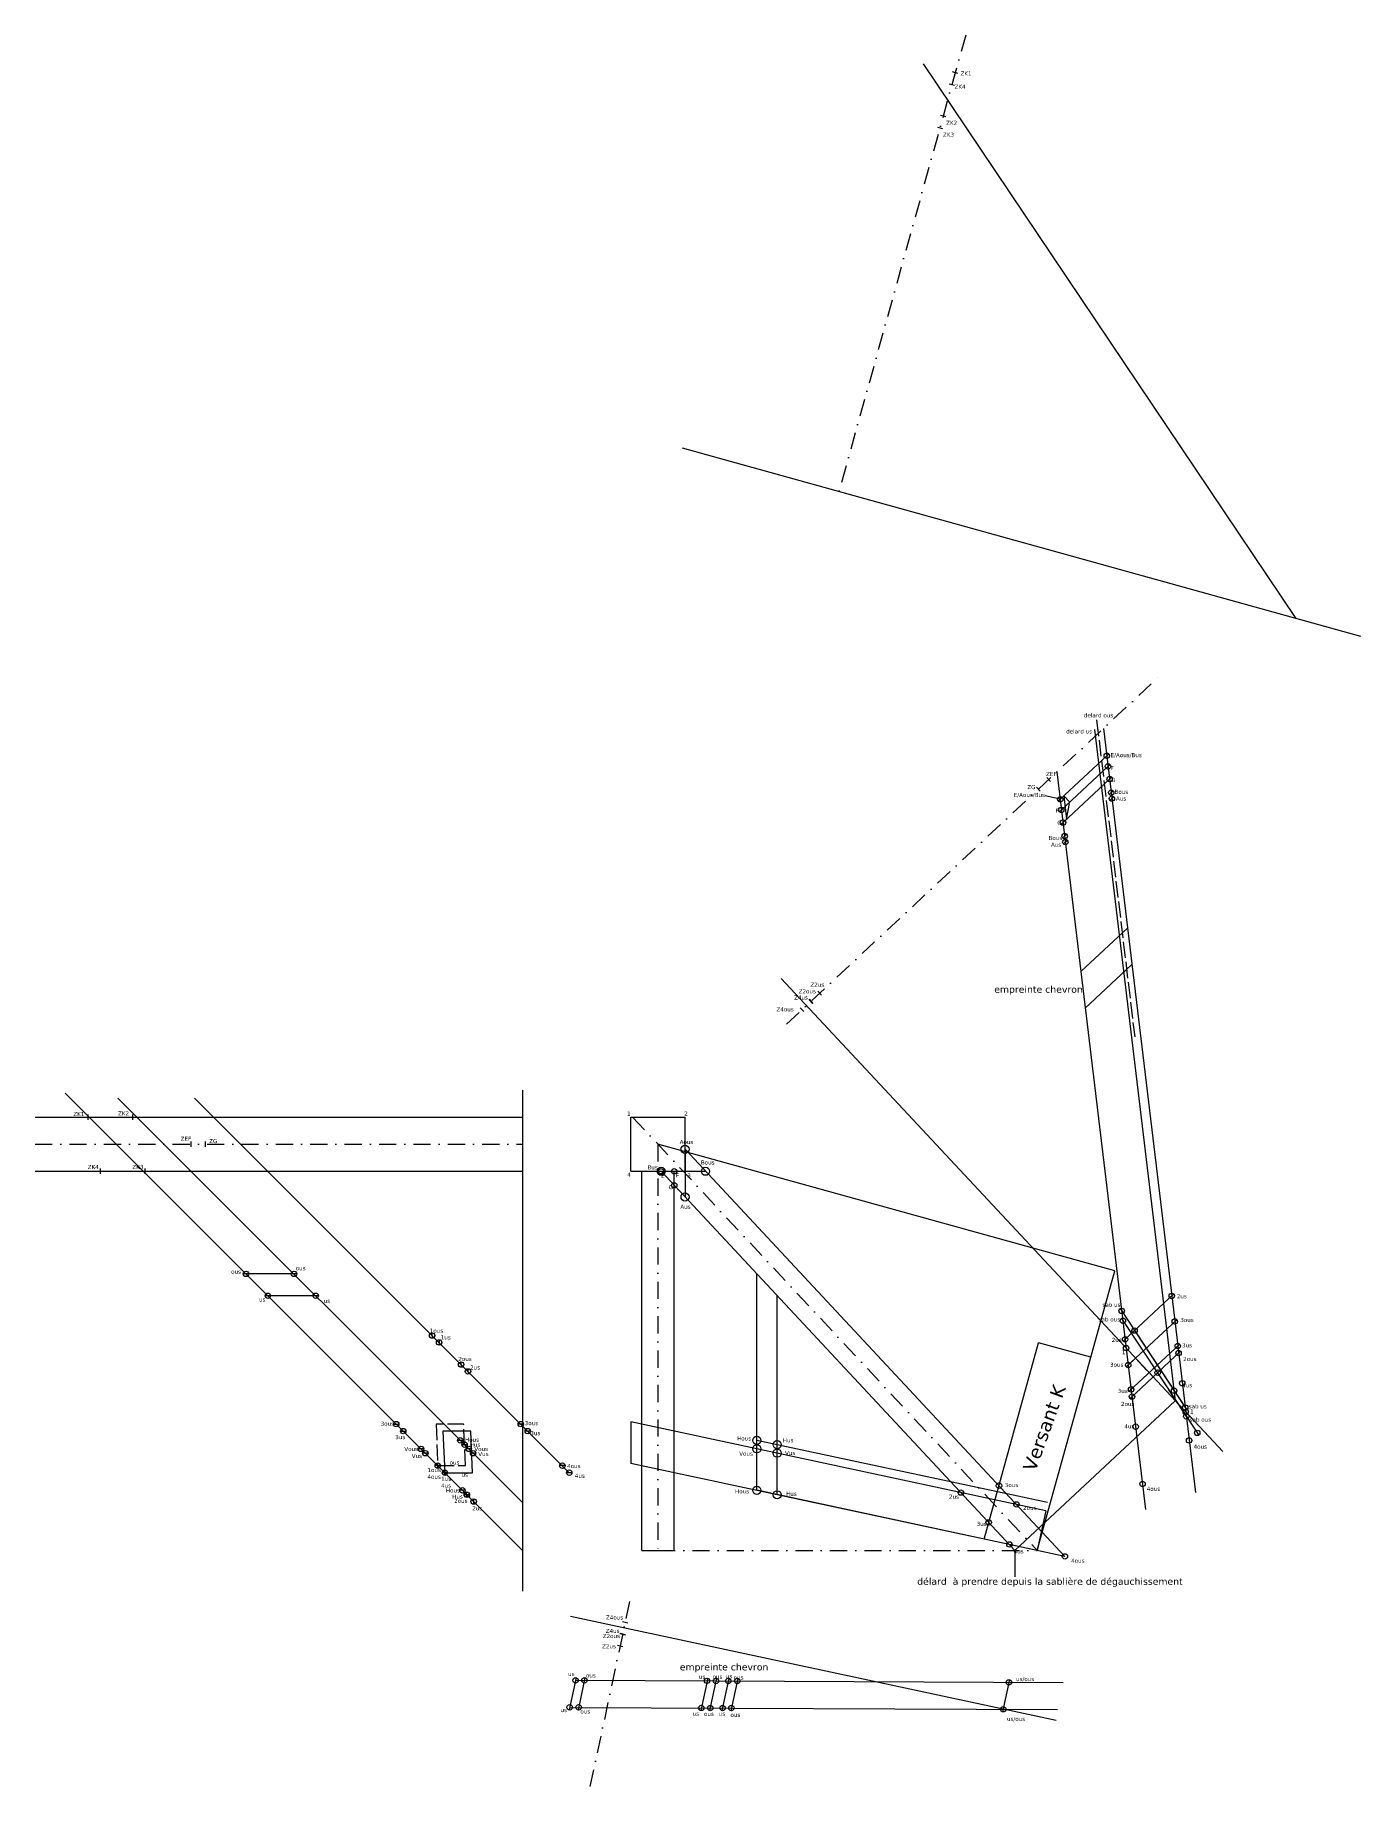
# Model space of a CAD drawing. Header units: millimetres. Extents: x -460 to 519, y -175 to 1119.
import ezdxf

# ---------------------------------------------------------------- set-up
doc = ezdxf.new("R2010")
doc.units = ezdxf.units.MM
doc.linetypes.add('ACAD_ISO02W100', pattern=[15, 12, -3])
doc.linetypes.add('DASHDOT', pattern=[25.4, 12.7, -6.3, 0.1, -6.3])
for name, color, linetype, lineweight, true_color in [('0_vues', 7, 'Continuous', 25, 0xffffff), ('barbe_empanon', 7, 'Continuous', 25, 0xffffff), ('coupe_empanon', 7, 'Continuous', 25, 0xffffff), ('coupe_pied_arêtier', 7, 'Continuous', 25, 0xffffff), ('coupe_pied_arêtier_empreinte', 7, 'Continuous', 25, 0xffffff), ('coupe_sablière', 7, 'Continuous', 25, 0xffffff), ('couronnement_poincon', 7, 'Continuous', 25, 0xffffff), ('délard', 7, 'Continuous', 25, 0xffffff), ('engueulement_arêtier', 7, 'Continuous', 25, 0xffffff), ('entaille_sablière', 7, 'Continuous', 25, 0xffffff), ('repos_arêtier', 7, 'Continuous', 25, 0xffffff)]:
    doc.layers.add(name, color=color, linetype=linetype, lineweight=lineweight, true_color=true_color)
doc.styles.get("Standard").update_dxf_attribs({"font": ''})
doc.styles.add('textstyle0', font='')
doc.styles.add('textstyle1', font='')
doc.styles.add('textstyle10', font='')
doc.styles.add('textstyle100', font='')
doc.styles.add('textstyle101', font='')
doc.styles.add('textstyle102', font='')
doc.styles.add('textstyle103', font='')
doc.styles.add('textstyle104', font='')
doc.styles.add('textstyle105', font='')
doc.styles.add('textstyle106', font='')
doc.styles.add('textstyle107', font='')
doc.styles.add('textstyle108', font='')
doc.styles.add('textstyle109', font='')
doc.styles.add('textstyle11', font='')
doc.styles.add('textstyle110', font='')
doc.styles.add('textstyle111', font='')
doc.styles.add('textstyle112', font='')
doc.styles.add('textstyle113', font='')
doc.styles.add('textstyle114', font='')
doc.styles.add('textstyle115', font='')
doc.styles.add('textstyle116', font='')
doc.styles.add('textstyle117', font='')
doc.styles.add('textstyle118', font='')
doc.styles.add('textstyle12', font='')
doc.styles.add('textstyle13', font='')
doc.styles.add('textstyle14', font='')
doc.styles.add('textstyle15', font='')
doc.styles.add('textstyle16', font='')
doc.styles.add('textstyle17', font='')
doc.styles.add('textstyle18', font='')
doc.styles.add('textstyle19', font='')
doc.styles.add('textstyle2', font='')
doc.styles.add('textstyle20', font='')
doc.styles.add('textstyle21', font='')
doc.styles.add('textstyle22', font='')
doc.styles.add('textstyle23', font='')
doc.styles.add('textstyle24', font='')
doc.styles.add('textstyle25', font='')
doc.styles.add('textstyle26', font='')
doc.styles.add('textstyle27', font='')
doc.styles.add('textstyle28', font='')
doc.styles.add('textstyle29', font='')
doc.styles.add('textstyle3', font='')
doc.styles.add('textstyle30', font='')
doc.styles.add('textstyle31', font='')
doc.styles.add('textstyle32', font='')
doc.styles.add('textstyle33', font='')
doc.styles.add('textstyle34', font='')
doc.styles.add('textstyle35', font='')
doc.styles.add('textstyle36', font='')
doc.styles.add('textstyle37', font='')
doc.styles.add('textstyle38', font='')
doc.styles.add('textstyle39', font='')
doc.styles.add('textstyle4', font='')
doc.styles.add('textstyle40', font='')
doc.styles.add('textstyle41', font='')
doc.styles.add('textstyle42', font='')
doc.styles.add('textstyle43', font='')
doc.styles.add('textstyle44', font='')
doc.styles.add('textstyle45', font='')
doc.styles.add('textstyle46', font='')
doc.styles.add('textstyle47', font='')
doc.styles.add('textstyle48', font='')
doc.styles.add('textstyle49', font='')
doc.styles.add('textstyle5', font='')
doc.styles.add('textstyle50', font='')
doc.styles.add('textstyle51', font='')
doc.styles.add('textstyle52', font='')
doc.styles.add('textstyle53', font='')
doc.styles.add('textstyle54', font='')
doc.styles.add('textstyle55', font='')
doc.styles.add('textstyle56', font='')
doc.styles.add('textstyle57', font='')
doc.styles.add('textstyle58', font='')
doc.styles.add('textstyle59', font='')
doc.styles.add('textstyle6', font='')
doc.styles.add('textstyle60', font='')
doc.styles.add('textstyle61', font='')
doc.styles.add('textstyle62', font='')
doc.styles.add('textstyle63', font='')
doc.styles.add('textstyle64', font='')
doc.styles.add('textstyle65', font='')
doc.styles.add('textstyle66', font='')
doc.styles.add('textstyle67', font='')
doc.styles.add('textstyle68', font='')
doc.styles.add('textstyle69', font='')
doc.styles.add('textstyle7', font='')
doc.styles.add('textstyle70', font='')
doc.styles.add('textstyle71', font='')
doc.styles.add('textstyle72', font='')
doc.styles.add('textstyle73', font='')
doc.styles.add('textstyle74', font='')
doc.styles.add('textstyle75', font='')
doc.styles.add('textstyle76', font='')
doc.styles.add('textstyle77', font='')
doc.styles.add('textstyle78', font='')
doc.styles.add('textstyle79', font='')
doc.styles.add('textstyle8', font='')
doc.styles.add('textstyle80', font='')
doc.styles.add('textstyle81', font='')
doc.styles.add('textstyle82', font='')
doc.styles.add('textstyle83', font='')
doc.styles.add('textstyle84', font='')
doc.styles.add('textstyle85', font='')
doc.styles.add('textstyle86', font='')
doc.styles.add('textstyle87', font='')
doc.styles.add('textstyle88', font='')
doc.styles.add('textstyle89', font='')
doc.styles.add('textstyle9', font='')
doc.styles.add('textstyle90', font='')
doc.styles.add('textstyle91', font='')
doc.styles.add('textstyle92', font='')
doc.styles.add('textstyle93', font='')
doc.styles.add('textstyle94', font='')
doc.styles.add('textstyle95', font='')
doc.styles.add('textstyle96', font='')
doc.styles.add('textstyle97', font='')
doc.styles.add('textstyle98', font='')
doc.styles.add('textstyle99', font='')
doc.styles.get('Standard').set_extended_font_data('txt')
doc.styles.get('textstyle0').set_extended_font_data('DejaVu Sans')
doc.styles.get('textstyle1').set_extended_font_data('DejaVu Sans')
doc.styles.get('textstyle10').set_extended_font_data('DejaVu Sans')
doc.styles.get('textstyle100').set_extended_font_data('DejaVu Sans')
doc.styles.get('textstyle101').set_extended_font_data('DejaVu Sans')
doc.styles.get('textstyle102').set_extended_font_data('DejaVu Sans')
doc.styles.get('textstyle103').set_extended_font_data('DejaVu Sans')
doc.styles.get('textstyle104').set_extended_font_data('DejaVu Sans')
doc.styles.get('textstyle105').set_extended_font_data('DejaVu Sans')
doc.styles.get('textstyle106').set_extended_font_data('DejaVu Sans')
doc.styles.get('textstyle107').set_extended_font_data('DejaVu Sans')
doc.styles.get('textstyle108').set_extended_font_data('DejaVu Sans')
doc.styles.get('textstyle109').set_extended_font_data('DejaVu Sans')
doc.styles.get('textstyle11').set_extended_font_data('DejaVu Sans')
doc.styles.get('textstyle110').set_extended_font_data('DejaVu Sans')
doc.styles.get('textstyle111').set_extended_font_data('DejaVu Sans')
doc.styles.get('textstyle112').set_extended_font_data('DejaVu Sans')
doc.styles.get('textstyle113').set_extended_font_data('DejaVu Sans')
doc.styles.get('textstyle114').set_extended_font_data('DejaVu Sans')
doc.styles.get('textstyle115').set_extended_font_data('DejaVu Sans')
doc.styles.get('textstyle116').set_extended_font_data('DejaVu Sans')
doc.styles.get('textstyle117').set_extended_font_data('DejaVu Sans')
doc.styles.get('textstyle118').set_extended_font_data('DejaVu Sans')
doc.styles.get('textstyle12').set_extended_font_data('DejaVu Sans')
doc.styles.get('textstyle13').set_extended_font_data('DejaVu Sans')
doc.styles.get('textstyle14').set_extended_font_data('DejaVu Sans')
doc.styles.get('textstyle15').set_extended_font_data('DejaVu Sans')
doc.styles.get('textstyle16').set_extended_font_data('DejaVu Sans')
doc.styles.get('textstyle17').set_extended_font_data('DejaVu Sans')
doc.styles.get('textstyle18').set_extended_font_data('DejaVu Sans')
doc.styles.get('textstyle19').set_extended_font_data('DejaVu Sans')
doc.styles.get('textstyle2').set_extended_font_data('DejaVu Sans')
doc.styles.get('textstyle20').set_extended_font_data('DejaVu Sans')
doc.styles.get('textstyle21').set_extended_font_data('DejaVu Sans')
doc.styles.get('textstyle22').set_extended_font_data('DejaVu Sans')
doc.styles.get('textstyle23').set_extended_font_data('DejaVu Sans')
doc.styles.get('textstyle24').set_extended_font_data('DejaVu Sans')
doc.styles.get('textstyle25').set_extended_font_data('DejaVu Sans')
doc.styles.get('textstyle26').set_extended_font_data('DejaVu Sans')
doc.styles.get('textstyle27').set_extended_font_data('DejaVu Sans')
doc.styles.get('textstyle28').set_extended_font_data('DejaVu Sans')
doc.styles.get('textstyle29').set_extended_font_data('DejaVu Sans')
doc.styles.get('textstyle3').set_extended_font_data('DejaVu Sans')
doc.styles.get('textstyle30').set_extended_font_data('DejaVu Sans')
doc.styles.get('textstyle31').set_extended_font_data('DejaVu Sans')
doc.styles.get('textstyle32').set_extended_font_data('DejaVu Sans')
doc.styles.get('textstyle33').set_extended_font_data('DejaVu Sans')
doc.styles.get('textstyle34').set_extended_font_data('DejaVu Sans')
doc.styles.get('textstyle35').set_extended_font_data('DejaVu Sans')
doc.styles.get('textstyle36').set_extended_font_data('DejaVu Sans')
doc.styles.get('textstyle37').set_extended_font_data('DejaVu Sans')
doc.styles.get('textstyle38').set_extended_font_data('DejaVu Sans')
doc.styles.get('textstyle39').set_extended_font_data('DejaVu Sans')
doc.styles.get('textstyle4').set_extended_font_data('DejaVu Sans')
doc.styles.get('textstyle40').set_extended_font_data('DejaVu Sans')
doc.styles.get('textstyle41').set_extended_font_data('DejaVu Sans')
doc.styles.get('textstyle42').set_extended_font_data('DejaVu Sans')
doc.styles.get('textstyle43').set_extended_font_data('DejaVu Sans')
doc.styles.get('textstyle44').set_extended_font_data('DejaVu Sans')
doc.styles.get('textstyle45').set_extended_font_data('DejaVu Sans')
doc.styles.get('textstyle46').set_extended_font_data('DejaVu Sans')
doc.styles.get('textstyle47').set_extended_font_data('DejaVu Sans')
doc.styles.get('textstyle48').set_extended_font_data('DejaVu Sans')
doc.styles.get('textstyle49').set_extended_font_data('DejaVu Sans')
doc.styles.get('textstyle5').set_extended_font_data('DejaVu Sans')
doc.styles.get('textstyle50').set_extended_font_data('DejaVu Sans')
doc.styles.get('textstyle51').set_extended_font_data('DejaVu Sans')
doc.styles.get('textstyle52').set_extended_font_data('DejaVu Sans')
doc.styles.get('textstyle53').set_extended_font_data('DejaVu Sans')
doc.styles.get('textstyle54').set_extended_font_data('DejaVu Sans')
doc.styles.get('textstyle55').set_extended_font_data('DejaVu Sans')
doc.styles.get('textstyle56').set_extended_font_data('DejaVu Sans')
doc.styles.get('textstyle57').set_extended_font_data('DejaVu Sans')
doc.styles.get('textstyle58').set_extended_font_data('DejaVu Sans')
doc.styles.get('textstyle59').set_extended_font_data('DejaVu Sans')
doc.styles.get('textstyle6').set_extended_font_data('DejaVu Sans')
doc.styles.get('textstyle60').set_extended_font_data('DejaVu Sans')
doc.styles.get('textstyle61').set_extended_font_data('DejaVu Sans')
doc.styles.get('textstyle62').set_extended_font_data('DejaVu Sans')
doc.styles.get('textstyle63').set_extended_font_data('DejaVu Sans')
doc.styles.get('textstyle64').set_extended_font_data('DejaVu Sans')
doc.styles.get('textstyle65').set_extended_font_data('DejaVu Sans')
doc.styles.get('textstyle66').set_extended_font_data('DejaVu Sans')
doc.styles.get('textstyle67').set_extended_font_data('DejaVu Sans')
doc.styles.get('textstyle68').set_extended_font_data('DejaVu Sans')
doc.styles.get('textstyle69').set_extended_font_data('DejaVu Sans')
doc.styles.get('textstyle7').set_extended_font_data('DejaVu Sans')
doc.styles.get('textstyle70').set_extended_font_data('DejaVu Sans')
doc.styles.get('textstyle71').set_extended_font_data('DejaVu Sans')
doc.styles.get('textstyle72').set_extended_font_data('DejaVu Sans')
doc.styles.get('textstyle73').set_extended_font_data('DejaVu Sans')
doc.styles.get('textstyle74').set_extended_font_data('DejaVu Sans')
doc.styles.get('textstyle75').set_extended_font_data('DejaVu Sans')
doc.styles.get('textstyle76').set_extended_font_data('DejaVu Sans')
doc.styles.get('textstyle77').set_extended_font_data('DejaVu Sans')
doc.styles.get('textstyle78').set_extended_font_data('DejaVu Sans')
doc.styles.get('textstyle79').set_extended_font_data('DejaVu Sans')
doc.styles.get('textstyle8').set_extended_font_data('DejaVu Sans')
doc.styles.get('textstyle80').set_extended_font_data('DejaVu Sans')
doc.styles.get('textstyle81').set_extended_font_data('DejaVu Sans')
doc.styles.get('textstyle82').set_extended_font_data('DejaVu Sans')
doc.styles.get('textstyle83').set_extended_font_data('DejaVu Sans')
doc.styles.get('textstyle84').set_extended_font_data('DejaVu Sans')
doc.styles.get('textstyle85').set_extended_font_data('DejaVu Sans')
doc.styles.get('textstyle86').set_extended_font_data('DejaVu Sans')
doc.styles.get('textstyle87').set_extended_font_data('DejaVu Sans')
doc.styles.get('textstyle88').set_extended_font_data('DejaVu Sans')
doc.styles.get('textstyle89').set_extended_font_data('DejaVu Sans')
doc.styles.get('textstyle9').set_extended_font_data('DejaVu Sans')
doc.styles.get('textstyle90').set_extended_font_data('DejaVu Sans')
doc.styles.get('textstyle91').set_extended_font_data('DejaVu Sans')
doc.styles.get('textstyle92').set_extended_font_data('DejaVu Sans')
doc.styles.get('textstyle93').set_extended_font_data('DejaVu Sans')
doc.styles.get('textstyle94').set_extended_font_data('DejaVu Sans')
doc.styles.get('textstyle95').set_extended_font_data('DejaVu Sans')
doc.styles.get('textstyle96').set_extended_font_data('DejaVu Sans')
doc.styles.get('textstyle97').set_extended_font_data('DejaVu Sans')
doc.styles.get('textstyle98').set_extended_font_data('DejaVu Sans')
doc.styles.get('textstyle99').set_extended_font_data('DejaVu Sans')
doc.dimstyles.get("Standard").update_dxf_attribs({"dimtxt": 2.5, "dimasz": 2.5, "dimexe": 1.25, "dimexo": 0.625, "dimtad": 1, "dimtxsty": 'Standard', "dimcen": 2.5, "dimadec": 0, "dimazin": 0, "dimtfac": 1, "dimtmove": 0, "dimatfit": 3, "dimfxl": 1, "dimarcsym": 0})

msp = doc.modelspace()

# ---------------------------------------------------------------- linework, layer by layer
at = {"layer": '0_vues', "linetype": 'DASHDOT'}
for p, q in [((227.2, 1119.1), (133.6, 781.8)), ((95, 388.7), (372.8, 648)), ((-18.7, 320), (280, 0)), ((-460, 300), (-100, 300)), ((0, 300), (0, 0)), ((0, 0), (280, 0)), ((-21, -37.8), (-50.3, -174.7))]:
    msp.add_line(p, q, dxfattribs=at)
at = {"layer": '0_vues'}
for p, q in [((195.8, 1097.8), (470.9, 688.3)), ((329, 607), (396.8, 42.8)), ((294.6, 574.9), (360.1, 30.3)), ((-437.7, 337.7), (-100, 0)), ((-398.8, 334.1), (-100, 35.4)), ((-342.2, 334.1), (-65.5, 57.4)), ((-20, 280), (-20, 320)), ((-20, 320), (20, 320)), ((20, 280), (20, 320)), ((-100, 300), (-100, 300)), ((337.3, 206.4), (0, 300)), ((20, 296.2), (300.5, -4.4)), ((-20, 280), (20, 280)), ((-12, 0), (-12, 280)), ((2.3, 280), (263.6, 0)), ((12, 0), (12, 280)), ((73, 44.4), (73, 204.2)), ((280, 0), (337.3, 206.4)), ((88, 41.1), (88, 188.1)), ((240.8, 8.4), (281, 153.3)), ((319.6, 142.6), (281, 153.3)), ((286.3, 29.3), (-20, 95)), ((-20, 95), (-20, 64.3)), ((280, 0), (-20, 64.3)), ((286.3, 29.3), (280, 0)), ((-12, 0), (12, 0)), ((-60.9, -95.9), (299.1, -97.5)), ((-65.2, -115.9), (294.9, -117.5))]:
    msp.add_line(p, q, dxfattribs=at)
at = {"layer": '0_vues', "color": 1, "true_color": 0xff0000}
for p, q in [((519.1, 674.9), (18, 813.9)), ((91, 422.3), (417, 73.1)), ((-100, 340), (-100, -30)), ((294, -125.7), (-64.7, -48.9))]:
    msp.add_line(p, q, dxfattribs=at)
at = {"layer": 'barbe_empanon'}
for p, q in [((-144, 81.3), (-148, 81.3)), ((-140.8, 78.1), (-144.8, 78.1)), ((287.6, 35.4), (73, 81.3)), ((-173, 75), (-177, 75)), ((-169.8, 71.8), (-173.8, 71.8)), ((-137.7, 75), (-141.7, 75)), ((-134.5, 71.8), (-138.5, 71.8)), ((-142.4, 44.4), (-146.4, 44.4)), ((-139.1, 41.1), (-143.1, 41.1)), ((300.5, -4.4), (73, 44.4))]:
    msp.add_line(p, q, dxfattribs=at)
for centre, radius in [((-146, 81.3), 2), ((-142.8, 78.1), 2), ((73, 81.3), 3), ((73, 75), 3), ((88, 78.1), 3), ((-175, 75), 2), ((-171.8, 71.8), 2), ((-139.7, 75), 2), ((-136.5, 71.8), 2), ((88, 71.8), 3), ((-144.4, 44.4), 2), ((-141.1, 41.1), 2), ((73, 44.4), 3), ((88, 41.1), 3)]:
    msp.add_circle(centre, radius, dxfattribs=at)
at = {"layer": 'coupe_empanon'}
for p, q in [((346.7, 459.6), (312.3, 427.5)), ((349.9, 432.6), (315.5, 400.5)), ((-266.8, 204.2), (-306.2, 204.2)), ((-250.8, 188.1), (-290.1, 188.1)), ((36.7, -94.4), (31.6, -118.3)), ((43.3, -94.4), (38.1, -118.3)), ((52.4, -94.5), (47.2, -118.3)), ((58.9, -94.5), (53.8, -118.4))]:
    msp.add_line(p, q, dxfattribs=at)
for centre in [(-304.2, 204.2), (-268.8, 204.2), (-288.1, 188.1), (-252.8, 188.1), (36.3, -96.3), (42.8, -96.4), (51.9, -96.4), (58.5, -96.4), (32, -116.3), (38.6, -116.4), (47.7, -116.4), (54.2, -116.4)]:
    msp.add_circle(centre, 2, dxfattribs=at)
at = {"layer": 'coupe_pied_arêtier'}
for p, q in [((111.5, 406.8), (114.2, 403.9)), ((111.7, 407), (114.4, 404)), ((118.1, 413), (120.8, 410)), ((105.1, 400.8), (107.8, 397.9)), ((343.5, 154.6), (380.8, 189.4)), ((341.3, 178.6), (390.4, 103.8)), ((342.2, 171.3), (399.3, 85.1)), ((345.8, 135.6), (383.1, 170.4)), ((347.9, 117.5), (385.3, 152.4)), ((348.6, 112.2), (385.9, 147.1)), ((-28.1, -61.4), (-24.2, -62.3)), ((-28, -61.2), (-24.1, -62.1)), ((-26.2, -52.6), (-22.3, -53.5)), ((-29.9, -70), (-26, -70.9))]:
    msp.add_line(p, q, dxfattribs=at)
for centre in [(379.4, 188), (342.4, 176.9), (343.3, 169.7), (381.6, 169.1), (344.9, 155.9), (351.9, 162.4), (345.7, 149.4), (383.8, 151), (384.4, 145.7), (347.2, 136.9), (369, 131.3), (349.4, 118.9), (381.1, 117.9), (387.1, 123.5), (350, 113.6), (389.3, 105.5), (389.7, 102.3), (352.7, 91.4), (390.1, 99), (392.2, 81.2), (398.2, 86.8), (223.7, 42.7), (251.8, 47.8), (357.8, 49.1), (264.7, 34), (244.2, 20.7), (259.5, 4.4), (300.5, -4.4)]:
    msp.add_circle(centre, 2, dxfattribs=at)
at = {"layer": 'coupe_pied_arêtier_empreinte'}
for p, q in [((344.9, 155.9), (351.9, 162.4)), ((351.9, 162.4), (389.3, 105.5))]:
    msp.add_line(p, q, dxfattribs=at)
at = {"layer": 'coupe_pied_arêtier_empreinte', "linetype": 'ACAD_ISO02W100'}
for p, q in [((347.2, 136.9), (352.6, 142)), ((352.6, 142), (365.6, 128.1)), ((365.6, 128.1), (368.8, 131.1)), ((368.8, 131.1), (390.1, 99))]:
    msp.add_line(p, q, dxfattribs=at)
at = {"layer": 'coupe_sablière'}
for p, q in [((-60.5, -93.9), (-65.6, -117.8)), ((-53.9, -94), (-59, -117.9)), ((259.6, -95.4), (254.4, -119.3))]:
    msp.add_line(p, q, dxfattribs=at)
for centre in [(-60.9, -95.9), (-54.3, -95.9), (259.1, -97.4), (-65.2, -115.9), (-58.6, -115.9), (254.9, -117.3)]:
    msp.add_circle(centre, 2, dxfattribs=at)
at = {"layer": 'couronnement_poincon'}
for p, q in [((221.4, 1090.7), (217.5, 1091.8)), ((219, 1081.9), (215.1, 1082.9)), ((206.3, 1051.1), (210.1, 1050)), ((208.7, 1059.9), (212.6, 1058.9)), ((-460, 320), (-100, 320)), ((-421.1, 322), (-421.1, 318)), ((-388.1, 322), (-388.1, 318)), ((-460, 280), (-100, 280)), ((-411.9, 282), (-411.9, 278)), ((-378.9, 282), (-378.9, 278))]:
    msp.add_line(p, q, dxfattribs=at)
at = {"layer": 'délard', "linetype": 'ACAD_ISO02W100'}
msp.add_line((323.9, 613.3), (352, 379.3), dxfattribs=at)
at = {"layer": 'délard'}
for p, q in [((322.4, 606.3), (382, 110.5)), ((382, 110.5), (263.6, 0))]:
    msp.add_line(p, q, dxfattribs=at)
at = {"layer": 'engueulement_arêtier'}
for p, q in [((329.9, 585.4), (332.9, 588.2)), ((333.2, 558.3), (336.1, 561)), ((333.7, 553.8), (336.7, 556.5)), ((295.5, 553.3), (298.5, 556.1)), ((298.8, 526.1), (301.7, 528.9)), ((299.3, 521.7), (302.3, 524.4)), ((20, 296.2), (20, 261)), ((2.3, 280), (35.1, 280))]:
    msp.add_line(p, q, dxfattribs=at)
for centre, radius in [((331.4, 586.8), 2), ((297, 554.7), 2), ((334.7, 559.6), 2), ((335.2, 555.2), 2), ((300.3, 527.5), 2), ((300.8, 523.1), 2), ((20, 296.2), 3), ((2.3, 280), 3), ((35.1, 280), 3), ((20, 261), 3)]:
    msp.add_circle(centre, radius, dxfattribs=at)
at = {"layer": 'entaille_sablière'}
for p, q in [((-166.9, 160.7), (-166.7, 156.7)), ((-161.7, 155.6), (-161.6, 151.6)), ((-145.5, 139.3), (-145.3, 135.3)), ((-140.4, 134.2), (-140.2, 130.2)), ((-195.3, 93.3), (-191.3, 93.3)), ((-99.3, 93.3), (-103.3, 93.3)), ((-190.1, 88.1), (-186.1, 88.1)), ((-158.8, 88.1), (-157.4, 57.4)), ((-138.3, 88.1), (-158.8, 88.1)), ((-137, 57.4), (-138.3, 88.1)), ((-94.2, 88.1), (-98.2, 88.1)), ((-160.6, 62.6), (-164.6, 62.6)), ((-162.5, 60.6), (-162.7, 64.6)), ((-155.4, 57.4), (-159.4, 57.4)), ((-157.3, 55.4), (-157.5, 59.4)), ((-157.4, 57.4), (-137, 57.4)), ((-68.6, 62.6), (-72.6, 62.6)), ((-63.5, 57.4), (-67.5, 57.4)), ((-141.1, 39.2), (-141.3, 43.2)), ((-136, 34.1), (-136.1, 38.1))]:
    msp.add_line(p, q, dxfattribs=at)
at = {"layer": 'entaille_sablière', "linetype": 'ACAD_ISO02W100'}
for p, q in [((-163.9, 93.3), (-162.6, 62.6)), ((-143.5, 93.3), (-163.9, 93.3)), ((-142.1, 62.6), (-143.5, 93.3)), ((-162.6, 62.6), (-142.1, 62.6))]:
    msp.add_line(p, q, dxfattribs=at)
at = {"layer": 'entaille_sablière'}
for centre in [(-166.8, 158.7), (-161.6, 153.6), (-145.4, 137.3), (-140.3, 132.2), (-193.3, 93.3), (-101.3, 93.3), (-188.1, 88.1), (-96.2, 88.1), (-162.6, 62.6), (-157.4, 57.4), (-70.6, 62.6), (-65.5, 57.4), (-141.2, 41.2), (-136.1, 36.1)]:
    msp.add_circle(centre, 2, dxfattribs=at)
at = {"layer": 'repos_arêtier'}
for p, q in [((297, 554.7), (331.4, 586.8)), ((287.1, 570.7), (289.9, 567.8)), ((297.9, 546.9), (332.3, 579)), ((299.1, 537.5), (333.5, 569.6)), ((330.9, 577.6), (333.8, 580.4)), ((332, 568.2), (334.9, 571)), ((279.5, 563.6), (282.2, 560.7)), ((299.7, 557.2), (301.6, 539.9)), ((296.5, 545.5), (299.4, 548.2)), ((297.6, 536.1), (300.5, 538.8)), ((-344.6, 298), (-344.6, 302)), ((-334.2, 298), (-334.2, 302))]:
    msp.add_line(p, q, dxfattribs=at)
at = {"layer": 'repos_arêtier', "linetype": 'ACAD_ISO02W100'}
for p, q in [((304.1, 552.6), (299.7, 557.2)), ((301.6, 539.9), (304.1, 552.6))]:
    msp.add_line(p, q, dxfattribs=at)
at = {"layer": 'repos_arêtier'}
for centre in [(332.3, 579), (333.5, 569.6), (297.9, 546.9), (299.1, 537.5), (2.3, 280), (12, 280), (12, 269.6)]:
    msp.add_circle(centre, 2, dxfattribs=at)

# ---------------------------------------------------------------- texts
at = {"layer": 'barbe_empanon', "char_height": 5, "attachment_point": 1}
for s, insert, style in [('\\H3;Hous', (-142.5, 83.2), 'textstyle7'), ('\\H3;Hus', (-139, 79.6), 'textstyle6'), ('\\H3;Hous', (58.4, 84.2), 'textstyle113'), ('\\H3;Hus', (92.2, 82.9), 'textstyle114'), ('\\H3;Vous', (-187.3, 76.4), 'textstyle3'), ('\\H3;Vus', (-181.8, 71.3), 'textstyle2'), ('\\H3;Vous', (-135.6, 76.4), 'textstyle1'), ('\\H3;Vus', (-132.7, 72.7), 'textstyle0'), ('\\H3;Vous', (60, 73), 'textstyle118'), ('\\H3;Vus', (93.8, 73.4), 'textstyle117'), ('\\H3;Hous', (-156.6, 45.8), 'textstyle4'), ('\\H3;Hus', (-151.9, 41.3), 'textstyle5'), ('\\H3;Hous', (56.9, 45.2), 'textstyle116'), ('\\H3;Hus', (94.6, 43.3), 'textstyle115')]:
    msp.add_mtext(s, dxfattribs=dict(at, insert=insert, style=style))
at = {"layer": 'coupe_empanon', "attachment_point": 1}
for s, insert, char_height, style in [('\\H5;empreinte chevron', (248.3, 416.8), 10, 'textstyle55'), ('\\H3;ous', (-267.5, 209.9), 5, 'textstyle16'), ('\\H3;ous', (-315.2, 207.3), 5, 'textstyle14'), ('\\H3;us', (-294.6, 186.8), 5, 'textstyle15'), ('\\H3;us', (-246.9, 185.8), 5, 'textstyle13'), ('\\H3;ous', (-153.9, 66.4), 10, 'textstyle53'), ('\\H3;us', (-145.1, 57.4), 10, 'textstyle54'), ('\\H5;empreinte chevron', (16.1, -83.6), 10, 'textstyle56'), ('\\H3;us', (30.2, -91.8), 10, 'textstyle52'), ('\\H3;ous', (40.3, -91.8), 10, 'textstyle50'), ('\\H3;us', (50.1, -91.4), 10, 'textstyle49'), ('\\H3;ous', (55.9, -92.3), 10, 'textstyle46'), ('\\H3;us', (25.6, -119), 10, 'textstyle48'), ('\\H3;ous', (34, -119.2), 10, 'textstyle47'), ('\\H3;us', (44.9, -119), 10, 'textstyle51'), ('\\H3;ous', (53.5, -119.9), 10, 'textstyle45')]:
    msp.add_mtext(s, dxfattribs=dict(at, insert=insert, char_height=char_height, style=style))
at = {"layer": 'coupe_pied_arêtier', "char_height": 10, "attachment_point": 1}
for s, insert, style in [('\\H3;Z2ous', (103.9, 414.4), 'textstyle89'), ('\\H3;Z2us', (112.6, 419.3), 'textstyle90'), ('\\H3;Z4us', (100.5, 409.8), 'textstyle92'), ('\\H3;Z4ous', (87.5, 401.1), 'textstyle91'), ('\\H3;sab us', (328.2, 182.9), 'textstyle96'), ('\\H3;2us', (383.1, 189.2), 'textstyle77'), ('\\H3;sab ous', (325.4, 172.1), 'textstyle93'), ('\\H3;3ous', (385.7, 171.7), 'textstyle76'), ('\\H3;2us', (335, 157), 'textstyle78'), ('\\H3;1', (342.5, 147.9), 'textstyle60'), ('\\H3;3us', (387, 153), 'textstyle79'), ('\\H3;2ous', (387.8, 142.9), 'textstyle73'), ('\\H3;3ous', (333.8, 138.6), 'textstyle75'), ('\\H3;3us', (339.5, 119.3), 'textstyle80'), ('\\H3;4us', (387.1, 123.5), 'textstyle85'), ('\\H3;2ous', (341.9, 109.7), 'textstyle74'), ('\\H3;sab us', (391.9, 107.9), 'textstyle95'), ('\\H3;1', (392.9, 104.1), 'textstyle59'), ('\\H3;4us', (344.4, 93.2), 'textstyle86'), ('\\H3;sab ous', (392.6, 98.1), 'textstyle94'), ('\\H3;4ous', (395.5, 78.2), 'textstyle87'), ('\\H3;2us', (214.9, 41.2), 'textstyle70'), ('\\H3;3ous', (256.1, 49.8), 'textstyle67'), ('\\H3;4ous', (360.9, 47), 'textstyle88'), ('\\H3;2ous', (269.6, 32.9), 'textstyle68'), ('\\H3;3us', (235.3, 21.1), 'textstyle69'), ('\\H3;4us', (262.6, 0.9), 'textstyle71'), ('\\H3;4ous', (305.1, -6.1), 'textstyle72'), ('\\H3;Z4ous', (-38.4, -48), 'textstyle82'), ('\\H3;Z2ous', (-40.8, -61.7), 'textstyle84'), ('\\H3;Z4us', (-38.6, -57.9), 'textstyle83'), ('\\H3;Z2us', (-41.3, -69.3), 'textstyle81')]:
    msp.add_mtext(s, dxfattribs=dict(at, insert=insert, style=style))
at = {"layer": 'coupe_sablière', "char_height": 10, "attachment_point": 1}
for s, insert, style in [('\\H3;us', (-66.4, -89.7), 'textstyle64'), ('\\H3;ous', (-53.2, -90.8), 'textstyle62'), ('\\H3;us/ous', (264.4, -93.5), 'textstyle66'), ('\\H3;us', (-72, -116.4), 'textstyle63'), ('\\H3;ous', (-57.3, -117.4), 'textstyle61'), ('\\H3;us/ous', (257.7, -122.9), 'textstyle65')]:
    msp.add_mtext(s, dxfattribs=dict(at, insert=insert, style=style))
at = {"layer": 'couronnement_poincon', "attachment_point": 1}
for s, insert, char_height, style in [('\\H3;ZK1', (223.4, 1092.2), 10, 'textstyle98'), ('\\H3;ZK4', (219, 1082.4), 10, 'textstyle97'), ('\\H3;ZK2', (212.8, 1055.8), 10, 'textstyle100'), ('\\H3;ZK3', (210.4, 1047), 10, 'textstyle99'), ('\\H3;ZK1', (-431.7, 323.8), 10, 'textstyle103'), ('\\H3;ZK2', (-398.7, 324.2), 10, 'textstyle102'), ('\\H3;1', (-22.8, 324.1), 5, 'textstyle12'), ('\\H3;2', (19.4, 324.1), 5, 'textstyle11'), ('\\H3;ZK4', (-421.1, 284.7), 10, 'textstyle105'), ('\\H3;ZK3', (-388.1, 284.7), 10, 'textstyle104'), ('\\H3;4', (-22.7, 279), 5, 'textstyle9'), ('\\H3;3', (21.6, 278.4), 5, 'textstyle10')]:
    msp.add_mtext(s, dxfattribs=dict(at, insert=insert, char_height=char_height, style=style))
at = {"layer": 'couronnement_poincon', "insert": (269.2, 61), "char_height": 5, "attachment_point": 1, "rotation": 70, "style": 'textstyle8'}
msp.add_mtext('\\H10;Versant K', dxfattribs=at)
at = {"layer": 'délard', "char_height": 10, "attachment_point": 1}
for s, insert, style in [('\\H3;delard ous', (314.5, 618.2), 'textstyle57'), ('\\H3;delard us', (301.4, 606.3), 'textstyle58'), ('\\H5;délard  à prendre depuis la sablière de dégauchissement', (191.4, -20.4), 'textstyle101')]:
    msp.add_mtext(s, dxfattribs=dict(at, insert=insert, style=style))
at = {"layer": 'engueulement_arêtier', "attachment_point": 1}
for s, insert, char_height, style in [('\\H3;E/Aous/Bus', (334.2, 588.8), 5, 'textstyle106'), ('\\H3;Bous', (337.1, 561.7), 5, 'textstyle109'), ('\\H3;Aus', (338.2, 556.8), 5, 'textstyle108'), ('\\H3;Aous', (16, 303.1), 10, 'textstyle110'), ('\\H3;Bous', (31.7, 288), 10, 'textstyle111'), ('\\H3;Bus', (-7.8, 284.4), 10, 'textstyle107'), ('\\H3;Aus', (16.5, 255.3), 10, 'textstyle112')]:
    msp.add_mtext(s, dxfattribs=dict(at, insert=insert, char_height=char_height, style=style))
at = {"layer": 'entaille_sablière', "char_height": 5, "attachment_point": 1}
for s, insert, style in [('\\H3;1ous', (-168.5, 163.8), 'textstyle28'), ('\\H3;1us', (-160.4, 158.8), 'textstyle21'), ('\\H3;2ous', (-147.4, 142.9), 'textstyle27'), ('\\H3;2us', (-138.7, 136.6), 'textstyle26'), ('\\H3;3ous', (-204.8, 95.1), 'textstyle29'), ('\\H3;3ous', (-98.4, 95.5), 'textstyle25'), ('\\H3;3us', (-194, 85.2), 'textstyle17'), ('\\H3;3us', (-94.2, 88.1), 'textstyle20'), ('\\H3;1ous\\P4ous', (-170.2, 60.9), 'textstyle30'), ('\\H3;1us\\P4us', (-160.1, 54.4), 'textstyle18'), ('\\H3;4ous', (-67.1, 63.8), 'textstyle24'), ('\\H3;4us', (-61.4, 56.6), 'textstyle23'), ('\\H3;2ous', (-150.5, 38.1), 'textstyle19'), ('\\H3;2us', (-137.1, 32.6), 'textstyle22')]:
    msp.add_mtext(s, dxfattribs=dict(at, insert=insert, style=style))
at = {"layer": 'repos_arêtier', "attachment_point": 1}
for s, insert, char_height, style in [('\\H3;ZEF', (286.6, 574.9), 10, 'textstyle40'), ('\\H3;F', (334, 579.2), 5, 'textstyle32'), ('\\H3;G', (334.7, 570.5), 5, 'textstyle31'), ('\\H3;E/Aous/Bus', (262.7, 559.4), 5, 'textstyle33'), ('\\H3;ZG', (272.7, 565.2), 10, 'textstyle39'), ('\\H3;F', (293.6, 547.7), 5, 'textstyle36'), ('\\H3;G', (294.9, 538.9), 5, 'textstyle35'), ('\\H3;Bous', (288.4, 527.6), 5, 'textstyle44'), ('\\H3;Aus', (290.2, 522.7), 5, 'textstyle43'), ('\\H3;ZEF', (-352.5, 305.5), 10, 'textstyle41'), ('\\H3;ZG', (-331.4, 303.8), 10, 'textstyle42'), ('\\H3;E', (2.3, 278), 5, 'textstyle38'), ('\\H3;F', (13.2, 278.4), 5, 'textstyle37'), ('\\H3;G', (7.9, 269.8), 5, 'textstyle34')]:
    msp.add_mtext(s, dxfattribs=dict(at, insert=insert, char_height=char_height, style=style))

# ---------------------------------------------------------------- leaders
at = {"layer": 'délard'}
msp.add_leader([(263.6, 0), (263.5, -19.5)], dimstyle='Standard', override={"dimscale": 1}, dxfattribs=at)
at = {"layer": 'repos_arêtier'}
msp.add_leader([(297, 554.7), (285.9, 557.2)], dimstyle='Standard', override={"dimscale": 1}, dxfattribs=at)

doc.saveas('drawing.dxf')
